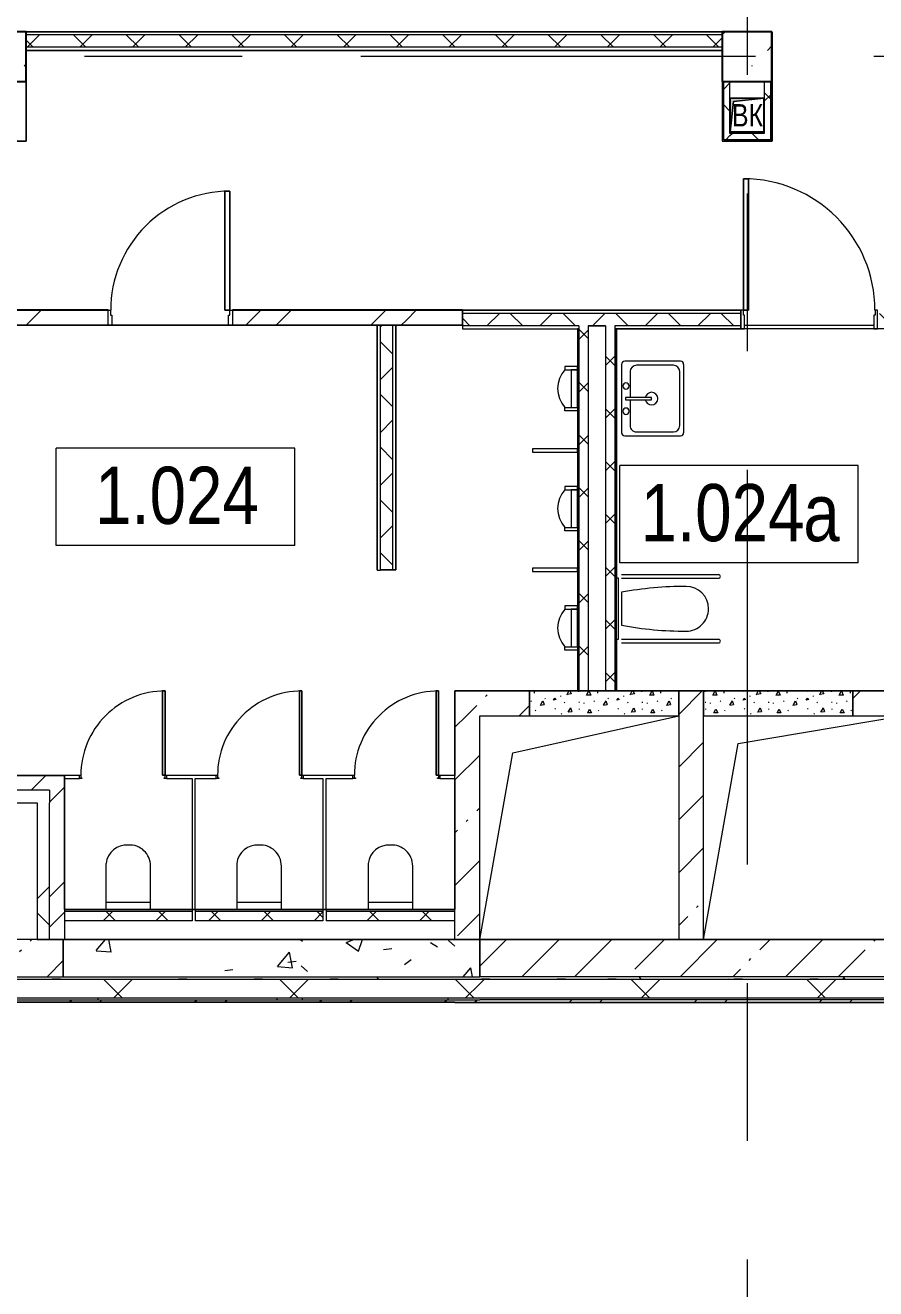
# Model space of a CAD drawing. Header units: millimetres. Extents: x 46431 to 216095, y -43515 to 31605.
# Drawn here: x 135726 to 142567, y -34191 to -24031 of the extents above; entities that cross this region are included whole.
import ezdxf

# ---------------------------------------------------------------- set-up
doc = ezdxf.new("R2010")
doc.units = ezdxf.units.MM
doc.linetypes.add('Осевые', pattern=[6350, 1270, -952.5, 3175, -952.5])
for name, color, linetype, lineweight in [('Двери', 7, 'Continuous', 9), ('Каркас_Импост', 7, 'Continuous', 9), ('Колонны', 7, 'Continuous', 9), ('Колонны-1', 7, 'Continuous', 25), ('Марки помещений', 7, 'Continuous', 9), ('Обобщенные модели', 7, 'Continuous', 9), ('Общие ребра', 7, 'Continuous', 9), ('Оси-2', 7, 'Осевые', 9), ('Панель', 7, 'Continuous', 9), ('Перекрытия', 7, 'Continuous', 9), ('Сантехнические приборы', 7, 'Continuous', 9), ('Стены', 7, 'Continuous', 9), ('Стены-1', 7, 'Continuous', 18), ('Типовые аннотации', 7, 'Continuous', 9), ('Черная _1 сплошная', 7, 'Continuous', 9), ('Штриховка разреза-3', 7, 'Continuous', 9), ('Элементы узлов', 7, 'Continuous', 9), ('Элементы узлов-1', 7, 'Continuous', 5)]:
    doc.layers.add(name, color=color, linetype=linetype, lineweight=lineweight)
doc.styles.add('Arial', font='Arial.ttf', dxfattribs={"width": 0.8, "height": 180})
doc.styles.add('Arial Narrow_1', font='Arial Narrow.ttf', dxfattribs={"height": 460})
pattern_1 = [(45, (0, 0), (-502.8943, 502.8943), []), (45, (0, 762), (-502.8943, 502.8943), [])]
pattern_2 = [(45, (0, 0), (-424.264, 424.264), [600, -100, 20, -100]), (45, (0, 424), (-424.264, 424.264), [])]
pattern_3 = [(0, (0, 0), (812.8, 203.2), [67.056, -542.544, 67.056, -542.544, -3251.2]), (0, (0, 0), (812.8, 203.2), [-1219.2, 67.056, -1152.144, 67.056, -542.544, -1422.4]), (0, (0, 0), (812.8, 203.2), [-3048, 67.056, -339.344, 67.056, -948.944]), (120, (304.8, 101.6), (-582.37636, 602.30545), [67.056, -542.544, 67.056, -542.544, -3251.2]), (120, (304.8, 101.6), (-582.37636, 602.30545), [-1219.2, 67.056, -1152.144, 67.056, -542.544, -1422.4]), (120, (304.8, 101.6), (-582.37636, 602.30545), [-3048, 67.056, -339.344, 67.056, -948.944]), (240, (406.4, 508), (-230.42364, -805.50545), [67.056, -542.544, 67.056, -542.544, -3251.2]), (240, (406.4, 508), (-230.42364, -805.50545), [-1219.2, 67.056, -1152.144, 67.056, -542.544, -1422.4]), (240, (406.4, 508), (-230.42364, -805.50545), [-3048, 67.056, -339.344, 67.056, -948.944])]
pattern_4 = [(45, (0, 0), (-707.107, 707.107), []), (135, (0, 0), (-707.107, -707.107), [])]
pattern_5 = [(45, (0, 0), (-212.13203, 212.13203), []), (135, (0, 0), (-212.13203, -212.13203), [])]
pattern_6 = [(315, (203.2, 20.32), (507.99965, 0), [7.184, -711.236]), (63.435, (279.4, 76.2), (-0.0009, 508.0002), [11.359, -1124.563]), (90, (121.9, 60.96), (-508, 508), [10.16, -497.84]), (315, (0, 127), (507.99965, 0), [7.184, -711.236]), (270, (330.2, 40.64), (508, -508), [6.706, -501.294]), (270, (213.36, 386.1), (508, -508), [6.706, -501.294]), (45, (284.48, 441.96), (0, 507.99965), [7.184, -711.236]), (90, (182.9, 182.9), (-508, 508), [6.706, -501.294]), (90, (121.9, 259.1), (-508, 508), [6.706, -501.294]), (270, (279.4, 238.76), (508, -508), [6.706, -501.294]), (45, (127, 426.72), (0, 507.99965), [7.184, -711.236]), (45, (20.32, 284.48), (0, 507.99965), [7.184, -711.236]), (270, (10.16, 492.76), (508, -508), [6.706, -501.294]), (315, (335.28, 406.4), (507.99965, 0), [7.184, -711.236]), (90, (477.5, 71.1), (-508, 508), [6.706, -501.294]), (315, (355.6, 137.16), (507.99965, 0), [7.184, -711.236]), (90, (477.5, 264.16), (-508, 508), [10.16, -497.84]), (90, (482.6, 436.9), (-508, 508), [6.706, -501.294]), (90, (375.9, 294.64), (-508, 508), [6.706, -501.294]), (315, (360.68, 497.84), (507.99965, 0), [7.184, -711.236]), (0, (477.5, 497.84), (508, 508), [6.706, -501.294]), (315, (91.44, 508), (507.99965, 0), [7.184, -711.236]), (270, (233.7, 132.1), (508, -508), [6.706, -501.294]), (0, (452.1, 172.7), (508, 508), [6.706, -501.294]), (56.31, (274.32, 5.08), (507.99879, 1016.00085), [18.316, -1813.304]), (315, (284.48, 20.32), (507.99965, 0), [14.368, -704.052]), (194.036, (294.64, 10.16), (-1524.00192, -507.99336), [20.945, -2073.593]), (60.255, (30.48, 45.72), (508.001493, 1015.99859), [40.956, -4054.671]), (293.199, (50.8, 81.28), (508.006508, -1015.996307), [38.688, -3830.124]), (180, (66.04, 45.7), (-508, -508), [35.56, -472.44]), (63.435, (20.32, 213.36), (-0.0009, 508.0002), [22.718, -1113.204]), (315, (30.48, 233.68), (507.99965, 0), [14.368, -704.052]), (206.565, (40.64, 223.52), (-508.00066, -508.0002), [22.718, -1113.204]), (66.801, (386.08, 50.8), (1016.01901, 2539.993042), [38.688, -3830.124]), (296.565, (401.32, 86.36), (508.0002, -508.00066), [34.078, -1101.845]), (189.462, (416.56, 55.88), (-2540.002556, -507.985985), [30.901, -3059.143]), (82.875, (203.2, 248.92), (-0.000517, 507.999884), [40.956, -4054.671]), (315, (208.28, 289.56), (507.99965, 0), [35.921, -682.5]), (206.565, (233.68, 264.16), (-508.00066, -508.0002), [34.078, -1101.845]), (71.565, (375.92, 223.52), (0.00014, 507.99998), [16.064, -1590.373]), (326.31, (381, 238.76), (1016.00085, -507.99879), [18.316, -1813.304]), (194.036, (396.24, 228.6), (-1524.00192, -507.99336), [20.945, -2073.593]), (60.255, (167.64, 472.44), (508.001493, 1015.99859), [40.956, -4054.671]), (288.435, (187.96, 508), (508.0012, -1015.99951), [32.129, -1574.308]), (189.462, (198.12, 477.52), (-2540.002556, -507.985985), [30.901, -3059.143]), (63.435, (40.64, 411.48), (-0.0009, 508.0002), [34.078, -1101.845]), (296.565, (55.88, 441.96), (508.0002, -508.00066), [34.078, -1101.845]), (180, (71.1, 411.5), (-508, -508), [30.48, -477.52]), (56.31, (106.68, 320.04), (507.99879, 1016.00085), [18.316, -1813.304]), (326.31, (116.84, 335.28), (1016.00085, -507.99879), [18.316, -1813.304]), (191.31, (132.08, 325.12), (-2031.99947, -508.00241), [25.903, -2564.399]), (63.435, (279.4, 365.76), (-0.0009, 508.0002), [22.718, -1113.204]), (326.31, (289.56, 386.08), (1016.00085, -507.99879), [18.316, -1813.304]), (201.801, (304.8, 375.92), (-1016.00392, -507.992605), [27.357, -2708.307]), (60.255, (391.16, 416.56), (508.001493, 1015.99859), [40.956, -4054.671]), (288.435, (411.48, 452.12), (508.0012, -1015.99951), [32.129, -1574.308]), (189.462, (421.64, 421.64), (-2540.002556, -507.985985), [30.901, -3059.143]), (56.31, (462.28, 330.2), (507.99879, 1016.00085), [18.316, -1813.304]), (315, (472.44, 345.44), (507.99965, 0), [14.368, -704.052]), (194.036, (482.6, 335.28), (-1524.00192, -507.99336), [20.945, -2073.593])]

# ---------------------------------------------------------------- blocks, each defined once
blk = doc.blocks.new('Колонна 35 - Колонна 40-55-738396-План 1-го этажа на отм_ -6_000')
at = {"layer": 'Колонны'}
h = blk.add_hatch(dxfattribs=at)
h.set_pattern_fill('FP_36', color=256, style=0, pattern_type=2)
h.set_pattern_definition([(45, (-43400, 48000), (-493.914, 493.914), []), (45, (-42906.1, 48000), (-493.914, 493.914), [873.125, -174.625, 6.706, -167.919])])
h.paths.add_polyline_path([(97932, 23517), (98332, 23517), (98332, 23917), (97932, 23917), (97932, 23678)], flags=0)
at = {"layer": 'Колонны-1'}
for p, q in [((98332, 23917), (97932, 23917)), ((97932, 23917), (97932, 23517)), ((98332, 23517), (98332, 23917)), ((97932, 23517), (98332, 23517))]:
    blk.add_line(p, q, dxfattribs=at)
blk = doc.blocks.new('Колонна 36 - Колонна 40-55-738414-План 1-го этажа на отм_ -6_000')
at = {"layer": 'Колонны'}
h = blk.add_hatch(dxfattribs=at)
h.set_pattern_fill('FP_37', color=256, style=0, pattern_type=2)
h.set_pattern_definition([(45, (-37400, 48000), (-493.914, 493.914), []), (45, (-36906.1, 48000), (-493.914, 493.914), [873.125, -174.625, 6.706, -167.919])])
h.paths.add_polyline_path([(97932, 23517), (98332, 23517), (98332, 23917), (97932, 23917), (97932, 23678)], flags=0)
at = {"layer": 'Колонны-1'}
for p, q in [((98332, 23917), (97932, 23917)), ((97932, 23917), (97932, 23517)), ((98332, 23517), (98332, 23917)), ((97932, 23517), (98332, 23517))]:
    blk.add_line(p, q, dxfattribs=at)
blk = doc.blocks.new('Дверь - Однопольная - ДВ11__21х10-6240641-План 1-го этажа на отм_ -6_000')
at = {"layer": 'Двери'}
for p, q in [((-479, -60), (-439, -60)), ((-479, -1018), (-479, -60)), ((-439, -60), (-439, -1018)), ((-439, -1018), (-479, -1018))]:
    blk.add_line(p, q, dxfattribs=at)
blk.add_arc((-479, -60), 958, 270, 0, dxfattribs=at)
at = {"layer": 'Каркас_Импост'}
for p, q in [((-500, 60), (-470, 60)), ((-500, -60), (-500, 60)), ((-470, 60), (-470, -20)), ((470, 60), (500, 60)), ((470, -20), (470, 60)), ((500, 60), (500, -60)), ((-480, -60), (-500, -60)), ((-480, -20), (-480, -60)), ((-470, -20), (-480, -20)), ((480, -20), (470, -20)), ((480, -60), (480, -20)), ((500, -60), (480, -60))]:
    blk.add_line(p, q, dxfattribs=at)
at = {"layer": 'Панель'}
for p, q in [((-439, -60), (-479, -60)), ((-479, -60), (-479, -1018)), ((-439, -1018), (-439, -60)), ((-479, -1018), (-439, -1018))]:
    blk.add_line(p, q, dxfattribs=at)
blk = doc.blocks.new('Унитаз_встраиваемый - Обычный _ Vitra 748-4800 _каркасные_-V24-План 1-го этажа на отм_ -6_000')
at = {"layer": 'Сантехнические приборы'}
for p, q in [((-180, 371), (-180, 0)), ((179, 0), (179, 351)), ((-180, 60), (179, 60)), ((-180, 0), (179, 0))]:
    blk.add_line(p, q, dxfattribs=at)
for centre, start, end in [((-12, 351), 86.3345, 173.0597), ((10, 351), 360, 93.6655)]:
    blk.add_arc(centre, 169, start, end, dxfattribs=at)
blk = doc.blocks.new('Дверь - Однопольная_HPL - ДВ12__21х7-5560888-План 1-го этажа на отм_ -6_000')
at = {"layer": 'Двери'}
for p, q in [((-339, -13), (-319, -13)), ((-339, -691), (-339, -13)), ((-319, -13), (-319, -691)), ((-319, -691), (-339, -691))]:
    blk.add_line(p, q, dxfattribs=at)
blk.add_arc((-339, -13), 678, 270, 0, dxfattribs=at)
at = {"layer": 'Каркас_Импост'}
for p, q in [((-350, 12), (-330, 12)), ((-350, -13), (-350, 12)), ((-340, 7), (-340, -13)), ((-330, 7), (-340, 7)), ((-330, 12), (-330, 7)), ((330, 12), (350, 12)), ((330, 7), (330, 12)), ((340, 7), (330, 7)), ((340, -13), (340, 7)), ((350, 12), (350, -13)), ((-340, -13), (-350, -13)), ((350, -13), (340, -13))]:
    blk.add_line(p, q, dxfattribs=at)
at = {"layer": 'Панель'}
for p, q in [((-319, -13), (-339, -13)), ((-339, -13), (-339, -691)), ((-319, -691), (-319, -13)), ((-339, -691), (-319, -691))]:
    blk.add_line(p, q, dxfattribs=at)
blk = doc.blocks.new('Дверь - Однопольная - ДВ11_21х11-6240608-План 1-го этажа на отм_ -6_000')
at = {"layer": 'Двери'}
for p, q in [((-489, 1133), (-529, 1133)), ((-529, 1133), (-529, 75)), ((-489, 75), (-489, 1133)), ((-529, 75), (-489, 75))]:
    blk.add_line(p, q, dxfattribs=at)
blk.add_arc((-529, 75), 1058, 360, 90, dxfattribs=at)
at = {"layer": 'Каркас_Импост'}
for p, q in [((-530, 75), (-550, 75)), ((-550, 75), (-550, -75)), ((-530, 35), (-530, 75)), ((-520, 35), (-530, 35)), ((-520, -75), (-520, 35)), ((530, 35), (520, 35)), ((520, 35), (520, -75)), ((550, 75), (530, 75)), ((530, 75), (530, 35)), ((550, -75), (550, 75)), ((-550, -75), (-520, -75)), ((520, -75), (550, -75))]:
    blk.add_line(p, q, dxfattribs=at)
at = {"layer": 'Панель'}
for p, q in [((-529, 1133), (-489, 1133)), ((-529, 75), (-529, 1133)), ((-489, 1133), (-489, 75)), ((-489, 75), (-529, 75))]:
    blk.add_line(p, q, dxfattribs=at)
blk = doc.blocks.new('170_ОтверстиеПрямоугольноеВертикальное - 170_ОтверстиеПрямоугольноеВертикальное-5689480-План 1-го этажа на отм_ -6_000')
at = {"layer": 'Обобщенные модели'}
for p, q in [((-135, -135), (-135, 135)), ((-135, 135), (135, 135)), ((135, 135), (135, -135)), ((135, -135), (-135, -135))]:
    blk.add_line(p, q, dxfattribs=at)
blk = doc.blocks.new('Унитаз_встраиваемый - МГН _ Vitra 742-5800-4815709-План 1-го этажа на отм_ -6_000')
at = {"layer": 'Сантехнические приборы'}
for p, q in [((-275, 0), (-275, 780)), ((-245, 0), (-245, 780)), ((245, 0), (245, 780)), ((275, 0), (275, 780)), ((-132, 0), (132, 0)), ((245, -25), (-245, -25)), ((-245, -25), (-245, -40)), ((245, -40), (245, -25))]:
    blk.add_line(p, q, dxfattribs=at)
for centre, radius, start, end in [((-260, 780), 15, 0, 180), ((260, 780), 15, 0, 180), ((0, 520), 180, 90, 180), ((0, 520), 180, 360, 90), ((2687, 520), 2867, 180, 190.4498), ((-2687, 520), 2867, 349.5502, 360)]:
    blk.add_arc(centre, radius, start, end, dxfattribs=at)
blk = doc.blocks.new('Раковина-Одиночная-2D - 600 x 500 мм-4872101-План 1-го этажа на отм_ -6_000')
at = {"layer": 'Сантехнические приборы'}
for p, q in [((32, 672), (32, 223)), ((32, 672), (32, 223)), ((606, 698), (57, 698)), ((606, 698), (57, 698)), ((63, 615), (63, 318)), ((549, 666), (114, 666)), ((600, 318), (600, 615)), ((632, 223), (632, 672)), ((632, 223), (632, 672)), ((341, 439), (322, 439)), ((322, 439), (322, 229)), ((341, 229), (341, 439)), ((114, 267), (322, 267)), ((322, 229), (341, 229)), ((341, 267), (549, 267)), ((57, 198), (606, 198)), ((57, 198), (606, 198)), ((132, 158), (692, 158))]:
    blk.add_line(p, q, dxfattribs=at)
for centre, radius, start, end in [((57, 672), 25.4, 90, 180), ((57, 672), 25.4, 90, 180), ((114, 615), 50.8, 90, 180), ((549, 615), 50.8, 360, 90), ((606, 672), 25.4, 0, 90), ((606, 672), 25.4, 0, 90), ((332, 439), 50.8, 360, 180), ((332, 439), 50.8, 180, 259.1931), ((332, 439), 50.8, 280.8069, 0), ((114, 318), 50.8, 180, 270), ((549, 318), 50.8, 270, 0), ((57, 223), 25.4, 180, 270), ((57, 223), 25.4, 180, 270), ((230, 233), 25.4, 360, 180), ((230, 233), 25.4, 180, 360), ((433, 233), 25.4, 360, 180), ((433, 233), 25.4, 180, 0), ((606, 223), 25.4, 270, 360), ((606, 223), 25.4, 270, 0)]:
    blk.add_arc(centre, radius, start, end, dxfattribs=at)
blk = doc.blocks.new('Писсуар-2D - Писсуар-2D-4910139-План 1-го этажа на отм_ -6_000')
at = {"layer": 'Сантехнические приборы'}
for p, q in [((-287, 157), (-287, 259)), ((-287, 259), (-261, 259)), ((-261, 259), (-261, 157)), ((43, 208), (-261, 208)), ((-261, 208), (-261, 157)), ((69, 259), (43, 259)), ((43, 259), (43, 157)), ((43, 157), (43, 208)), ((69, 157), (69, 259)), ((-261, 157), (-287, 157)), ((-261, 157), (43, 157)), ((43, 157), (69, 157))]:
    blk.add_line(p, q, dxfattribs=at)
blk.add_arc((-109, 86), 230, 48.6028, 131.3972, dxfattribs=at)
blk = doc.blocks.new('Писсуар-2D - Писсуар-2D-V25-План 1-го этажа на отм_ -6_000')
at = {"layer": 'Сантехнические приборы'}
for p, q in [((-287, 157), (-287, 259)), ((-287, 259), (-261, 259)), ((-261, 259), (-261, 157)), ((43, 208), (-261, 208)), ((-261, 208), (-261, 157)), ((69, 259), (43, 259)), ((43, 259), (43, 157)), ((43, 157), (43, 208)), ((69, 157), (69, 259)), ((-261, 157), (-287, 157)), ((-261, 157), (43, 157)), ((43, 157), (69, 157))]:
    blk.add_line(p, q, dxfattribs=at)
blk.add_arc((-109, 86), 230, 48.6028, 131.3972, dxfattribs=at)
blk = doc.blocks.new('Марка помещения_Р - Марка помещения-4575829-План 1-го этажа на отм_ -6_000')
at = {"layer": 'Марки помещений'}
for p, q in [((-4.79375, -1.95625), (-4.79375, 1.95625)), ((4.79375, 1.95625), (-4.79375, 1.95625)), ((4.79375, -1.95625), (4.79375, 1.95625)), ((4.79375, -1.95625), (-4.79375, -1.95625))]:
    blk.add_line(p, q, dxfattribs=at)

msp = doc.modelspace()

# ---------------------------------------------------------------- hatches: boundary and pattern name
at = {"layer": 'Штриховка разреза-3'}
h = msp.add_hatch(dxfattribs=at)
h.set_pattern_fill('FP_1', color=256, style=0, pattern_type=2)
h.set_pattern_definition(pattern_5)
h.paths.add_polyline_path([(141202.7, -24207.9), (141331.6, -24207.9), (141331.6, -24107.9), (135731.6, -24107.9), (135731.6, -24207.9), (137812.3, -24207.9)], flags=0)
h = msp.add_hatch(dxfattribs=at)
h.set_pattern_fill('FP_1', color=256, style=0, pattern_type=2)
h.set_pattern_definition(pattern_5)
h.paths.add_polyline_path([(141393.6, -24950.9), (141393.6, -24482.9), (141343.6, -24482.9), (141343.6, -24950.9)], flags=0)
h = msp.add_hatch(dxfattribs=at)
h.set_pattern_fill('FP_1', color=256, style=0, pattern_type=2)
h.set_pattern_definition(pattern_5)
h.paths.add_polyline_path([(141669.6, -24900.9), (141719.6, -24900.9), (141719.6, -24482.9), (141669.6, -24482.9)], flags=0)
h = msp.add_hatch(dxfattribs=at)
h.set_pattern_fill('FP_1', color=256, style=0, pattern_type=2)
h.set_pattern_definition(pattern_5)
h.paths.add_polyline_path([(141393.6, -24950.9), (141719.6, -24950.9), (141719.6, -24900.9), (141393.6, -24900.9)], flags=0)
h = msp.add_hatch(dxfattribs=at)
h.set_pattern_fill('FP_3', color=256, style=0, pattern_type=2)
h.set_pattern_definition(pattern_1)
h.paths.add_polyline_path([(129186.6, -26442.9), (131716.6, -26442.9), (131716.6, -26322.9), (129086.6, -26322.9), (129086.6, -26442.9), (129111.6, -26442.9)], flags=0)
h.paths.add_polyline_path([(138791.6, -26442.9), (139241.6, -26442.9), (139241.6, -26322.9), (138791.6, -26322.9)], flags=0)
h.paths.add_polyline_path([(137391.6, -26442.9), (137591.6, -26442.9), (137591.6, -26322.9), (137391.6, -26322.9)], flags=0)
h.paths.add_polyline_path([(136391.6, -26442.9), (136391.6, -26322.9), (135051.6, -26322.9), (135051.6, -26442.9), (136117.1, -26442.9)], flags=0)
h.paths.add_polyline_path([(132716.6, -26442.9), (132871.6, -26442.9), (132871.6, -26322.9), (132716.6, -26322.9)], flags=0)
h.paths.add_polyline_path([(134151.6, -26442.9), (134151.6, -26322.9), (133771.6, -26322.9), (133771.6, -26442.9)], flags=0)
h = msp.add_hatch(dxfattribs=at)
h.set_pattern_fill('FP_3', color=256, style=0, pattern_type=2)
h.set_pattern_definition(pattern_1)
h.paths.add_polyline_path([(138791.6, -26442.9), (138791.6, -26322.9), (137591.6, -26322.9), (137591.6, -26442.9), (138557.4, -26442.9)], flags=0)
h = msp.add_hatch(dxfattribs=at)
h.set_pattern_fill('FP_1', color=256, style=0, pattern_type=2)
h.set_pattern_definition(pattern_5)
h.paths.add_polyline_path([(144593.1, -26447.9), (146068.2, -26447.9), (146050.6, -26347.9), (142581.6, -26347.9), (142581.6, -26447.9), (142906.6, -26447.9)], flags=0)
h.paths.add_polyline_path([(139241.6, -26447.9), (141481.6, -26447.9), (141481.6, -26347.9), (139241.6, -26347.9), (139241.6, -26442.9)], flags=0)
h = msp.add_hatch(dxfattribs=at)
h.set_pattern_fill('FP_1', color=256, style=0, pattern_type=2)
h.set_pattern_definition(pattern_5)
h.paths.add_polyline_path([(138582.4, -28410.4), (138682.4, -28410.4), (138682.4, -26442.9), (138582.4, -26442.9), (138582.4, -26775.2)], flags=0)
h = msp.add_hatch(dxfattribs=at)
h.set_pattern_fill('FP_1', color=256, style=0, pattern_type=2)
h.set_pattern_definition(pattern_5)
h.paths.add_polyline_path([(140179.1, -29382.9), (140254.1, -29382.9), (140254.1, -26447.9), (140179.1, -26447.9), (140179.1, -29228.7)], flags=0)
h = msp.add_hatch(dxfattribs=at)
h.set_pattern_fill('FP_1', color=256, style=0, pattern_type=2)
h.set_pattern_definition(pattern_5)
h.paths.add_polyline_path([(140394.1, -29382.9), (140469.1, -29382.9), (140469.1, -26447.9), (140394.1, -26447.9), (140394.1, -29228.7)], flags=0)
h = msp.add_hatch(dxfattribs=at)
h.set_pattern_fill('FP_4', color=256, style=0, pattern_type=2)
h.set_pattern_definition(pattern_2)
h.paths.add_polyline_path([(139181.6, -29582.9), (139781.6, -29582.9), (139781.6, -29382.9), (139181.6, -29382.9)], flags=0)
h.paths.add_polyline_path([(142781.6, -29582.9), (142781.6, -29382.9), (142381.6, -29382.9), (142381.6, -29582.9)], flags=0)
h.paths.add_polyline_path([(140981.6, -29582.9), (141181.6, -29582.9), (141181.6, -29382.9), (140981.6, -29382.9)], flags=0)
h = msp.add_hatch(dxfattribs=at)
h.set_pattern_fill('FP_2', color=256, style=0, pattern_type=2)
h.set_pattern_definition(pattern_6)
h.paths.add_polyline_path([(140981.6, -29582.9), (140981.6, -29382.9), (139781.6, -29382.9), (139781.6, -29582.9)], flags=0)
h = msp.add_hatch(dxfattribs=at)
h.set_pattern_fill('FP_2', color=256, style=0, pattern_type=2)
h.set_pattern_definition(pattern_6)
h.paths.add_polyline_path([(141202.7, -29582.9), (142381.6, -29582.9), (142381.6, -29382.9), (141181.6, -29382.9), (141181.6, -29582.9)], flags=0)
h = msp.add_hatch(dxfattribs=at)
h.set_pattern_fill('FP_4', color=256, style=0, pattern_type=2)
h.set_pattern_definition(pattern_2)
h.paths.add_polyline_path([(139181.6, -31382.9), (139381.6, -31382.9), (139381.6, -29582.9), (139181.6, -29582.9), (139181.6, -31232.8)], flags=0)
h = msp.add_hatch(dxfattribs=at)
h.set_pattern_fill('FP_4', color=256, style=0, pattern_type=2)
h.set_pattern_definition(pattern_2)
h.paths.add_polyline_path([(140981.6, -31383.4), (141181.6, -31383.4), (141181.6, -29582.9), (140981.6, -29582.9), (140981.6, -30455.5)], flags=0)
h = msp.add_hatch(dxfattribs=at)
h.set_pattern_fill('FP_3', color=256, style=0, pattern_type=2)
h.set_pattern_definition(pattern_1)
h.paths.add_polyline_path([(136041.6, -30182.9), (136041.6, -30062.9), (131551.6, -30062.9), (131551.6, -30182.9), (135921.6, -30182.9)], flags=0)
h = msp.add_hatch(dxfattribs=at)
h.set_pattern_fill('FP_6', color=256, style=0, pattern_type=2)
h.set_pattern_definition(pattern_4)
h.paths.add_polyline_path([(134422, -30282.9), (135921.6, -30282.9), (135921.6, -30182.9), (131651.6, -30182.9), (131651.6, -30282.9), (132726.8, -30282.9)], flags=0)
h = msp.add_hatch(dxfattribs=at)
h.set_pattern_fill('FP_3', color=256, style=0, pattern_type=2)
h.set_pattern_definition(pattern_1)
h.paths.add_polyline_path([(136041.6, -31382.9), (136041.6, -30182.9), (135921.6, -30182.9), (135921.6, -31382.9)], flags=0)
h = msp.add_hatch(dxfattribs=at)
h.set_pattern_fill('FP_6', color=256, style=0, pattern_type=2)
h.set_pattern_definition(pattern_4)
h.paths.add_polyline_path([(135821.6, -31382.9), (135921.6, -31382.9), (135921.6, -30282.9), (135821.6, -30282.9), (135821.6, -30455.5)], flags=0)
h = msp.add_hatch(dxfattribs=at)
h.set_pattern_fill('FP_1', color=256, style=0, pattern_type=2)
h.set_pattern_definition(pattern_5)
h.paths.add_polyline_path([(139181.6, -31232.8), (139181.6, -31157.8), (138145, -31157.8), (138145, -31232.8), (138659.9, -31232.8)], flags=0)
h.paths.add_polyline_path([(136117.1, -31232.8), (137068.3, -31232.8), (137068.3, -31157.8), (136041.6, -31157.8), (136041.6, -31232.8)], flags=0)
h.paths.add_polyline_path([(138120, -31232.8), (138120, -31157.8), (137093.3, -31157.8), (137093.3, -31232.8), (137812.3, -31232.8)], flags=0)
h = msp.add_hatch(dxfattribs=at)
h.set_pattern_fill('FP_4', color=256, style=0, pattern_type=2)
h.set_pattern_definition(pattern_2)
h.paths.add_polyline_path([(136031.6, -31682.8), (136031.6, -31382.8), (135031.6, -31382.8), (135031.6, -31682.8)], flags=0)
h = msp.add_hatch(dxfattribs=at)
h.set_pattern_fill('FP_7', color=256, style=0, pattern_type=2)
h.set_pattern_definition([(50, (0, 0), (1457.472, -127.512), [152.4, -1676.4]), (355, (0, 0), (-281.942, 1528.454), [121.92, -1341.12]), (100.451, (121.5, -10.6), (1175.541, 1400.933), [129.52, -1424.721]), (46.184, (0, 406.4), (2168.632, -336.342), [228.6, -2514.6]), (96.636, (180.7, 378.4), (1899.22, 1979.42), [194.28, -2137.08]), (351.184, (0, 406.4), (1899.24, 1979.402), [182.88, -2011.68]), (21, (203.2, 304.8), (1212.915, -818.121), [152.4, -1676.4]), (326, (203.2, 304.8), (494.417, 1473.504), [121.92, -1341.12]), (71.451, (304.3, 236.6), (1707.337, 655.37), [129.52, -1424.721]), (37.5, (0, 0), (24.7094, 676.4402), [67.056, -1257.808, 67.056, -1294.384, -1346.2]), (37.5, (0, 0), (24.7094, 676.4402), [-2686.304, 67.056, -1279.144]), (7.5, (0, 0), (534.5577, 801.4443), [67.056, -709.168, 67.056, -1227.328, -513.08]), (7.5, (0, 0), (534.5577, 801.4443), [-2070.608, 67.056, -446.024]), (327.5, (-453.14, 0), (1084.7275, -45.8312), [67.056, -440.944, 67.056, -1517.904, -2103.12]), (327.5, (-453.14, 0), (1084.7275, -45.8312), [-2092.96, 67.056, -2036.064]), (317.5, (-656.3, 0), (1185.0347, 203.4135), [67.056, -593.344, 67.056, -985.52, -1493.52]), (317.5, (-656.3, 0), (1185.0347, 203.4135), [-1712.976, 67.056, -1426.464])])
h.paths.add_polyline_path([(139381.6, -31682.8), (139381.6, -31382.8), (136031.6, -31382.8), (136031.6, -31682.8), (137812.3, -31682.8)], flags=0)
h = msp.add_hatch(dxfattribs=at)
h.set_pattern_fill('FP_4', color=256, style=0, pattern_type=2)
h.set_pattern_definition(pattern_2)
h.paths.add_polyline_path([(144593.1, -31683.4), (150982.9, -31682.2), (150874.2, -31383.4), (144131.6, -31383.4), (144131.6, -31683.4)], flags=0)
h.paths.add_polyline_path([(143131.6, -31683.4), (143131.6, -31383.4), (139381.6, -31383.4), (139381.6, -31683.4), (141202.7, -31683.4)], flags=0)
h = msp.add_hatch(dxfattribs=at)
h.set_pattern_fill('FP_5', color=256, style=0, pattern_type=2)
h.set_pattern_definition(pattern_3)
h.paths.add_polyline_path([(135031.6, -31702.8), (136031.6, -31702.8), (136031.6, -31682.8), (135031.6, -31682.8)], flags=0)
h = msp.add_hatch(dxfattribs=at)
h.set_pattern_fill('FP_5', color=256, style=0, pattern_type=2)
h.set_pattern_definition(pattern_3)
h.paths.add_polyline_path([(139381.6, -31702.8), (139381.6, -31682.8), (136031.6, -31682.8), (136031.6, -31702.8), (137812.3, -31702.8)], flags=0)
h = msp.add_hatch(dxfattribs=at)
h.set_pattern_fill('FP_5', color=256, style=0, pattern_type=2)
h.set_pattern_definition(pattern_3)
h.paths.add_polyline_path([(149678.6, -31703.4), (151006.6, -31703.4), (150999.3, -31683.4), (144131.6, -31683.4), (144131.6, -31703.4), (147983.4, -31703.4)], flags=0)
h.paths.add_polyline_path([(143131.6, -31703.4), (143131.6, -31683.4), (139381.6, -31683.4), (139381.6, -31703.4), (141202.7, -31703.4)], flags=0)
h = msp.add_hatch(dxfattribs=at)
h.set_pattern_fill('FP_6', color=256, style=0, pattern_type=2)
h.set_pattern_definition(pattern_4)
h.paths.add_polyline_path([(135031.6, -31852.8), (136031.6, -31852.8), (136031.6, -31702.8), (135031.6, -31702.8)], flags=0)
h = msp.add_hatch(dxfattribs=at)
h.set_pattern_fill('FP_6', color=256, style=0, pattern_type=2)
h.set_pattern_definition(pattern_4)
h.paths.add_polyline_path([(139381.6, -31852.8), (139381.6, -31702.8), (136031.6, -31702.8), (136031.6, -31852.8), (137812.3, -31852.8)], flags=0)
h = msp.add_hatch(dxfattribs=at)
h.set_pattern_fill('FP_6', color=256, style=0, pattern_type=2)
h.set_pattern_definition(pattern_4)
h.paths.add_polyline_path([(144131.6, -31853.4), (151082.5, -31853.4), (151027.9, -31703.4), (144131.6, -31703.4)], flags=0)
h.paths.add_polyline_path([(143131.6, -31853.4), (143131.6, -31703.4), (139381.6, -31703.4), (139381.6, -31853.4), (141202.7, -31853.4)], flags=0)
h = msp.add_hatch(dxfattribs=at)
h.set_pattern_fill('FP_5', color=256, style=0, pattern_type=2)
h.set_pattern_definition(pattern_3)
h.paths.add_polyline_path([(135031.6, -31867.8), (136031.6, -31867.8), (136031.6, -31852.8), (135031.6, -31852.8)], flags=0)
h = msp.add_hatch(dxfattribs=at)
h.set_pattern_fill('FP_3', color=256, style=0, pattern_type=2)
h.set_pattern_definition(pattern_1)
h.paths.add_polyline_path([(136031.6, -31887.8), (136031.6, -31867.8), (135031.6, -31867.8), (135031.6, -31887.8)], flags=0)
h = msp.add_hatch(dxfattribs=at)
h.set_pattern_fill('FP_5', color=256, style=0, pattern_type=2)
h.set_pattern_definition(pattern_3)
h.paths.add_polyline_path([(139381.6, -31867.8), (139381.6, -31852.8), (136031.6, -31852.8), (136031.6, -31867.8), (137812.3, -31867.8)], flags=0)
h = msp.add_hatch(dxfattribs=at)
h.set_pattern_fill('FP_3', color=256, style=0, pattern_type=2)
h.set_pattern_definition(pattern_1)
h.paths.add_polyline_path([(139381.6, -31887.8), (139381.6, -31867.8), (136031.6, -31867.8), (136031.6, -31887.8), (139181.6, -31887.8)], flags=0)
h = msp.add_hatch(dxfattribs=at)
h.set_pattern_fill('FP_5', color=256, style=0, pattern_type=2)
h.set_pattern_definition(pattern_3)
h.paths.add_polyline_path([(149678.6, -31868.4), (151088, -31868.4), (151082.5, -31853.4), (144131.6, -31853.4), (144131.6, -31868.4), (147983.4, -31868.4)], flags=0)
h.paths.add_polyline_path([(143131.6, -31868.4), (143131.6, -31853.4), (139381.6, -31853.4), (139381.6, -31868.4), (141202.7, -31868.4)], flags=0)
h = msp.add_hatch(dxfattribs=at)
h.set_pattern_fill('FP_3', color=256, style=0, pattern_type=2)
h.set_pattern_definition(pattern_1)
h.paths.add_polyline_path([(149678.6, -31888.4), (151095.2, -31888.4), (151088, -31868.4), (144131.6, -31868.4), (144131.6, -31888.4), (147983.4, -31888.4)], flags=0)
h.paths.add_polyline_path([(143131.6, -31888.4), (143131.6, -31868.4), (139381.6, -31868.4), (139381.6, -31888.4), (141202.7, -31888.4)], flags=0)
at = {"layer": 'Элементы узлов-1'}
msp.add_hatch(color=256, dxfattribs=at).paths.add_polyline_path([(141396.6, -24887.9), (141423.6, -24644.9), (141666.6, -24617.9), (141396.6, -24617.9)], flags=0)

# ---------------------------------------------------------------- linework, layer by layer
at = {"layer": 'Общие ребра'}
for p, q in [((141331.6, -24107.9), (135731.6, -24107.9)), ((141331.6, -24207.9), (135731.6, -24207.9)), ((141343.6, -24950.9), (141343.6, -24482.9)), ((141719.6, -24482.9), (141719.6, -24900.9)), ((141393.6, -24950.9), (141343.6, -24950.9)), ((141719.6, -24950.9), (141393.6, -24950.9)), ((141719.6, -24900.9), (141719.6, -24950.9)), ((136391.6, -26322.9), (135051.6, -26322.9)), ((135051.6, -26322.9), (136391.6, -26322.9)), ((137591.6, -26322.9), (137391.6, -26322.9)), ((137391.6, -26322.9), (137591.6, -26322.9)), ((138791.6, -26322.9), (137591.6, -26322.9)), ((139241.6, -26322.9), (138791.6, -26322.9)), ((138791.6, -26322.9), (139241.6, -26322.9)), ((141481.6, -26322.9), (139241.6, -26322.9)), ((139241.6, -26322.9), (139241.6, -26347.9)), ((139241.6, -26347.9), (139241.6, -26322.9)), ((141481.6, -26347.9), (139241.6, -26347.9)), ((139241.6, -26347.9), (139241.6, -26442.9)), ((139241.6, -26442.9), (139241.6, -26347.9)), ((135131.6, -26442.9), (136391.6, -26442.9)), ((137391.6, -26442.9), (137591.6, -26442.9)), ((137591.6, -26442.9), (138557.4, -26442.9)), ((138557.4, -26447.9), (138557.4, -28410.4)), ((138582.4, -28410.4), (138582.4, -26442.9)), ((138682.4, -28410.4), (138682.4, -26442.9)), ((138707.4, -28410.4), (138707.4, -26447.9)), ((139241.6, -26442.9), (139241.6, -26447.9)), ((140179.1, -26447.9), (139241.6, -26447.9)), ((140179.1, -26472.9), (140166.6, -26472.9)), ((140179.1, -26447.9), (140179.1, -26472.9)), ((140179.1, -26472.9), (140179.1, -29382.9)), ((140394.1, -26447.9), (140254.1, -26447.9)), ((140254.1, -26447.9), (140394.1, -26447.9)), ((140254.1, -26447.9), (140254.1, -26472.9)), ((140254.1, -26472.9), (140254.1, -29382.9)), ((140394.1, -26447.9), (140394.1, -26472.9)), ((140394.1, -26472.9), (140394.1, -29382.9)), ((141481.6, -26447.9), (140469.1, -26447.9)), ((140469.1, -26447.9), (140469.1, -26472.9)), ((140481.6, -26472.9), (140469.1, -26472.9)), ((140469.1, -26472.9), (140469.1, -29382.9)), ((140481.6, -26472.9), (141481.6, -26472.9)), ((138557.4, -28410.4), (138555.4, -28410.4)), ((138582.4, -28412.4), (138582.4, -28410.4)), ((138582.4, -28410.4), (138682.4, -28410.4)), ((138682.4, -28410.4), (138707.4, -28410.4)), ((139781.6, -29582.9), (139781.6, -29382.9)), ((139781.6, -29382.9), (139781.6, -29582.9)), ((140981.6, -29382.9), (140981.6, -29582.9)), ((140981.6, -29582.9), (140981.6, -29382.9)), ((141181.6, -29582.9), (141181.6, -29382.9)), ((141181.6, -29382.9), (141181.6, -29582.9)), ((142381.6, -29382.9), (142381.6, -29582.9)), ((142381.6, -29582.9), (142381.6, -29382.9)), ((136041.6, -30087.9), (136041.6, -30062.9)), ((136041.6, -30062.9), (136041.6, -30087.9)), ((139181.6, -30087.9), (139181.6, -30062.9)), ((135921.6, -30182.9), (131651.6, -30182.9)), ((135921.6, -30182.9), (135921.6, -30282.9)), ((135921.6, -31382.9), (135921.6, -30282.9)), ((136041.6, -31142.8), (136041.6, -31157.8)), ((137068.3, -31157.8), (136041.6, -31157.8)), ((136041.6, -31157.8), (136041.6, -31232.8)), ((137068.3, -31142.8), (137068.3, -31157.8)), ((137068.3, -31157.8), (137068.3, -31232.8)), ((137093.3, -31142.8), (137093.3, -31157.8)), ((137093.3, -31157.8), (137093.3, -31232.8)), ((138120, -31157.8), (137093.3, -31157.8)), ((138120, -31142.8), (138120, -31157.8)), ((138120, -31157.8), (138120, -31232.8)), ((138145, -31142.8), (138145, -31157.8)), ((138145, -31157.8), (138145, -31232.8)), ((139181.6, -31157.8), (138145, -31157.8)), ((139181.6, -31157.8), (139181.6, -31142.8)), ((139181.6, -31232.8), (139181.6, -31157.8)), ((137068.3, -31232.8), (136041.6, -31232.8)), ((136041.6, -31232.8), (136041.6, -31382.8)), ((138120, -31232.8), (137093.3, -31232.8)), ((139181.6, -31232.8), (138145, -31232.8)), ((139181.6, -31382.8), (139181.6, -31232.8)), ((136031.6, -31682.8), (136031.6, -31382.8)), ((136031.6, -31382.8), (136031.6, -31682.8)), ((139381.6, -31383.4), (139381.6, -31682.8)), ((139381.6, -31682.8), (139381.6, -31383.4)), ((135031.6, -31682.8), (136031.6, -31682.8)), ((136031.6, -31682.8), (139381.6, -31682.8)), ((139381.6, -31682.8), (139381.6, -31683.4)), ((139381.6, -31683.4), (139381.6, -31682.8)), ((143131.6, -31683.4), (139381.6, -31683.4)), ((135031.6, -31702.8), (136031.6, -31702.8)), ((136031.6, -31702.8), (139381.6, -31702.8)), ((139381.6, -31702.8), (139381.6, -31703.4)), ((139381.6, -31703.4), (139381.6, -31702.8)), ((143131.6, -31703.4), (139381.6, -31703.4)), ((135031.6, -31852.8), (136031.6, -31852.8)), ((135031.6, -31867.8), (136031.6, -31867.8)), ((136031.6, -31852.8), (139381.6, -31852.8)), ((136031.6, -31867.8), (139381.6, -31867.8)), ((139381.6, -31852.8), (139381.6, -31853.4)), ((139381.6, -31853.4), (139381.6, -31852.8)), ((143131.6, -31853.4), (139381.6, -31853.4)), ((139381.6, -31867.8), (139381.6, -31868.4)), ((139381.6, -31868.4), (139381.6, -31867.8)), ((143131.6, -31868.4), (139381.6, -31868.4))]:
    msp.add_line(p, q, dxfattribs=at)
at = {"layer": 'Оси-2'}
for p, q in [((141531.6, 25417.1), (141531.6, -41733.9)), ((150171.6, -24282.9), (50527.1, -24282.9)), ((150171.6, -31382.9), (50565.6, -31382.9))]:
    msp.add_line(p, q, dxfattribs=at)
at = {"layer": 'Перекрытия'}
for p, q in [((132082.7, -24082.9), (141732.7, -24082.9)), ((141732.7, -24082.9), (141732.7, -24962.9)), ((141331.6, -24232.9), (135732.7, -24232.9)), ((135732.7, -24232.9), (135732.7, -24962.9)), ((135732.7, -24962.9), (135332.7, -24962.9)), ((141732.7, -24962.9), (141332.7, -24962.9)), ((132717.7, -26322.9), (136392.7, -26322.9)), ((137392.7, -26322.9), (141482.7, -26322.9)), ((138557.4, -26442.9), (135131.6, -26442.9)), ((136392.7, -26442.9), (137392.7, -26442.9)), ((138557.4, -28410.4), (138557.4, -26442.9)), ((139241.6, -26442.9), (138707.4, -26442.9)), ((138707.4, -26442.9), (138707.4, -28410.4)), ((142781.6, -26472.9), (140481.6, -26472.9)), ((140481.6, -26472.9), (140481.6, -28478.4)), ((141511.6, -26442.9), (142551.6, -26442.9)), ((138707.4, -28410.4), (138582.4, -28410.4)), ((140481.6, -28968.4), (140481.6, -29382.9)), ((139181.6, -31142.8), (139181.6, -29382.9)), ((139181.6, -29382.9), (140181.6, -29382.9)), ((140481.6, -29382.9), (142781.6, -29382.9)), ((135131.6, -30062.9), (136041.6, -30062.9)), ((136041.6, -30062.9), (136041.6, -31142.8)), ((136041.6, -31142.8), (137068.3, -31142.8)), ((137093.3, -31142.8), (138120, -31142.8)), ((138145, -31142.8), (139181.6, -31142.8))]:
    msp.add_line(p, q, dxfattribs=at)
at = {"layer": 'Стены'}
for p, q in [((139381.6, -31383.4), (143131.6, -31383.4)), ((139181.6, -31887.9), (126606.6, -31887.9)), ((143131.6, -31888.4), (139181.6, -31888.4))]:
    msp.add_line(p, q, dxfattribs=at)
at = {"layer": 'Стены-1'}
for p, q in [((141331.6, -24082.9), (135731.6, -24082.9)), ((135731.6, -24082.9), (135731.6, -24232.9)), ((141331.6, -24232.9), (141331.6, -24082.9)), ((135731.6, -24232.9), (141331.6, -24232.9)), ((135731.6, -24482.9), (135669.6, -24482.9)), ((135731.6, -24900.9), (135731.6, -24482.9)), ((141331.6, -24482.9), (141331.6, -24962.9)), ((141393.6, -24482.9), (141331.6, -24482.9)), ((141393.6, -24900.9), (141393.6, -24482.9)), ((141731.6, -24482.9), (141669.6, -24482.9)), ((141669.6, -24482.9), (141669.6, -24900.9)), ((141731.6, -24900.9), (141731.6, -24482.9)), ((135393.6, -24962.9), (135731.6, -24962.9)), ((135731.6, -24950.9), (135731.6, -24900.9)), ((135731.6, -24962.9), (135731.6, -24950.9)), ((141331.6, -24962.9), (141343.6, -24962.9)), ((141343.6, -24962.9), (141393.6, -24962.9)), ((141669.6, -24900.9), (141393.6, -24900.9)), ((141393.6, -24962.9), (141731.6, -24962.9)), ((141731.6, -24950.9), (141731.6, -24900.9)), ((141731.6, -24962.9), (141731.6, -24950.9)), ((136391.6, -26317.9), (132716.6, -26317.9)), ((136391.6, -26322.9), (136391.6, -26317.9)), ((136391.6, -26442.9), (136391.6, -26322.9)), ((139241.6, -26317.9), (137391.6, -26317.9)), ((137391.6, -26317.9), (137391.6, -26322.9)), ((137391.6, -26322.9), (137391.6, -26442.9)), ((137591.6, -26322.9), (138791.6, -26322.9)), ((139241.6, -26320.9), (139241.6, -26317.9)), ((141481.6, -26472.9), (141481.6, -26322.9)), ((138557.4, -26442.9), (138791.6, -26442.9)), ((138557.4, -26442.9), (138557.4, -26447.9)), ((138707.4, -26442.9), (138557.4, -26442.9)), ((138707.4, -26447.9), (138707.4, -26442.9)), ((138791.6, -26442.9), (139241.6, -26442.9)), ((139241.6, -26447.9), (139241.6, -26472.9)), ((139241.6, -26472.9), (140166.6, -26472.9)), ((140166.6, -26472.9), (140166.6, -29382.9)), ((140481.6, -29382.9), (140481.6, -26472.9)), ((140166.6, -27437.9), (139806.6, -27437.9)), ((139806.6, -27437.9), (139806.6, -27462.9)), ((139806.6, -27462.9), (140166.6, -27462.9)), ((140166.6, -27462.9), (140166.6, -27437.9)), ((138555.4, -28410.4), (138555.4, -28412.4)), ((138555.4, -28412.4), (138557.4, -28412.4)), ((138557.4, -28412.4), (138582.4, -28412.4)), ((140166.6, -28397.9), (139806.6, -28397.9)), ((139806.6, -28397.9), (139806.6, -28422.9)), ((139806.6, -28422.9), (140166.6, -28422.9)), ((140166.6, -28422.9), (140166.6, -28397.9)), ((139781.6, -29382.9), (139181.6, -29382.9)), ((139181.6, -29382.9), (139181.6, -29582.9)), ((140981.6, -29382.9), (139781.6, -29382.9)), ((140166.6, -29382.9), (140481.6, -29382.9)), ((141181.6, -29382.9), (140981.6, -29382.9)), ((142381.6, -29382.9), (141181.6, -29382.9)), ((142781.6, -29382.9), (142381.6, -29382.9)), ((139181.6, -29582.9), (139181.6, -30062.9)), ((139381.6, -31382.9), (139381.6, -29582.9)), ((139381.6, -29582.9), (139781.6, -29582.9)), ((139781.6, -29582.9), (140981.6, -29582.9)), ((140981.6, -29582.9), (140981.6, -31383.4)), ((141181.6, -31383.4), (141181.6, -29582.9)), ((141181.6, -29582.9), (142381.6, -29582.9)), ((142381.6, -29582.9), (142781.6, -29582.9)), ((136041.6, -30062.9), (135131.6, -30062.9)), ((136161.6, -30062.9), (136041.6, -30062.9)), ((136161.6, -30087.9), (136161.6, -30062.9)), ((137261.6, -30062.9), (136861.6, -30062.9)), ((136861.6, -30062.9), (136861.6, -30087.9)), ((137261.6, -30087.9), (137261.6, -30062.9)), ((138361.6, -30062.9), (137961.6, -30062.9)), ((137961.6, -30062.9), (137961.6, -30087.9)), ((138361.6, -30087.9), (138361.6, -30062.9)), ((139181.6, -30062.9), (139061.6, -30062.9)), ((139061.6, -30062.9), (139061.6, -30087.9)), ((136041.6, -30182.9), (136041.6, -30087.9)), ((136041.6, -30087.9), (136161.6, -30087.9)), ((136861.6, -30087.9), (137068.3, -30087.9)), ((137068.3, -30087.9), (137068.3, -31142.8)), ((137093.3, -30087.9), (137261.6, -30087.9)), ((137093.3, -31142.8), (137093.3, -30087.9)), ((137961.6, -30087.9), (138120, -30087.9)), ((138120, -30087.9), (138120, -31142.8)), ((138145, -30087.9), (138361.6, -30087.9)), ((138145, -31142.8), (138145, -30087.9)), ((139061.6, -30087.9), (139181.6, -30087.9)), ((139181.6, -30087.9), (139181.6, -31142.8)), ((136041.6, -30282.9), (136041.6, -30182.9)), ((131651.6, -30282.9), (135821.6, -30282.9)), ((135821.6, -30282.9), (135821.6, -31382.9)), ((136041.6, -31142.8), (136041.6, -30282.9)), ((137068.3, -31142.8), (136041.6, -31142.8)), ((139179.6, -31140.8), (136043.6, -31140.8)), ((136043.6, -31142.8), (139181.6, -31142.8)), ((138120, -31142.8), (137093.3, -31142.8)), ((139181.6, -31142.8), (138145, -31142.8)), ((139181.6, -31142.8), (139181.6, -31140.8)), ((136031.6, -31382.8), (135031.6, -31382.8)), ((135821.6, -31382.9), (136041.6, -31382.9)), ((139381.6, -31382.8), (136031.6, -31382.8)), ((136041.6, -31382.8), (139181.6, -31382.8)), ((139181.6, -31382.9), (139381.6, -31382.9)), ((139381.6, -31383.4), (139381.6, -31382.8)), ((140981.6, -31383.4), (139381.6, -31383.4)), ((142781.6, -31383.4), (141181.6, -31383.4)), ((135031.6, -31887.8), (136031.6, -31887.8)), ((136031.6, -31887.8), (139181.6, -31887.8)), ((139181.6, -31887.8), (139181.6, -31888.4)), ((139181.6, -31888.4), (139381.6, -31888.4)), ((139381.6, -31888.4), (143131.6, -31888.4))]:
    msp.add_line(p, q, dxfattribs=at)
at = {"layer": 'Черная _1 сплошная'}
for p, q in [((139646.2, -29882.9), (140981.6, -29582.9)), ((141459.5, -29807.2), (142781.6, -29582.9)), ((141181.6, -31382.9), (141459.5, -29807.2)), ((139381.6, -31383.4), (139646.2, -29882.9))]:
    msp.add_line(p, q, dxfattribs=at)
at = {"layer": 'Элементы узлов'}
for p, q in [((141666.6, -24617.9), (141396.6, -24617.9)), ((141396.6, -24617.9), (141396.6, -24887.9)), ((141423.6, -24644.9), (141396.6, -24887.9)), ((141396.6, -24887.9), (141423.6, -24644.9)), ((141666.6, -24617.9), (141423.6, -24644.9)), ((141423.6, -24644.9), (141666.6, -24617.9)), ((141666.6, -24887.9), (141666.6, -24617.9)), ((141396.6, -24887.9), (141666.6, -24887.9))]:
    msp.add_line(p, q, dxfattribs=at)

# ---------------------------------------------------------------- block references
at = {"layer": 'Двери'}
msp.add_blockref('Дверь - Однопольная - ДВ11_21х11-6240608-План 1-го этажа на отм_ -6_000', (142031.6, -26397.9), dxfattribs=at)
at = {"layer": 'Двери', "rotation": 180}
for name, p in [('Дверь - Однопольная - ДВ11__21х10-6240641-План 1-го этажа на отм_ -6_000', (136891.6, -26382.9)), ('Дверь - Однопольная_HPL - ДВ12__21х7-5560888-План 1-го этажа на отм_ -6_000', (136511.6, -30075.4)), ('Дверь - Однопольная_HPL - ДВ12__21х7-5560888-План 1-го этажа на отм_ -6_000', (137611.6, -30075.4)), ('Дверь - Однопольная_HPL - ДВ12__21х7-5560888-План 1-го этажа на отм_ -6_000', (138711.6, -30075.4))]:
    msp.add_blockref(name, p, dxfattribs=at)
at = {"layer": 'Колонны'}
for name, p in [('Колонна 36 - Колонна 40-55-738414-План 1-го этажа на отм_ -6_000', (37400, -48000)), ('Колонна 35 - Колонна 40-55-738396-План 1-го этажа на отм_ -6_000', (43400, -48000))]:
    msp.add_blockref(name, p, dxfattribs=at)
at = {"layer": 'Марки помещений', "xscale": 199.9999999999999, "yscale": 199.9999999999999, "zscale": 199.9999999999999}
for p in [(136934.2, -27822.9), (141467.5, -27961.9)]:
    msp.add_blockref('Марка помещения_Р - Марка помещения-4575829-План 1-го этажа на отм_ -6_000', p, dxfattribs=at)
at = {"layer": 'Сантехнические приборы'}
for name, p, rotation in [('Писсуар-2D - Писсуар-2D-4910139-План 1-го этажа на отм_ -6_000', (140324.1, -26843.8), 90), ('Раковина-Одиночная-2D - 600 x 500 мм-4872101-План 1-го этажа на отм_ -6_000', (140324.1, -26701.2), 270), ('Писсуар-2D - Писсуар-2D-V25-План 1-го этажа на отм_ -6_000', (140324.1, -27808.8), 90), ('Унитаз_встраиваемый - МГН _ Vitra 742-5800-4815709-План 1-го этажа на отм_ -6_000', (140521.6, -28723.4), 269.9999999999995), ('Писсуар-2D - Писсуар-2D-V25-План 1-го этажа на отм_ -6_000', (140324.1, -28768.8), 90)]:
    msp.add_blockref(name, p, dxfattribs=dict(at, rotation=rotation))
for p in [(136555, -31142.8), (137606.6, -31142.8), (138663.3, -31142.8)]:
    msp.add_blockref('Унитаз_встраиваемый - Обычный _ Vitra 748-4800 _каркасные_-V24-План 1-го этажа на отм_ -6_000', p, dxfattribs=at)
at = {"layer": 'Элементы узлов'}
msp.add_blockref('170_ОтверстиеПрямоугольноеВертикальное - 170_ОтверстиеПрямоугольноеВертикальное-5689480-План 1-го этажа на отм_ -6_000', (141531.6, -24752.9), dxfattribs=at)

# ---------------------------------------------------------------- texts
at = {"layer": 'Марки помещений', "char_height": 460, "attachment_point": 1, "style": 'Arial Narrow_1'}
for s, insert, width in [('1.024', (136286.3, -27581), 1587.341), ('1.024', (140674.6, -27720), 1587.341), ('\\fArial Narrow|b0|i0|c204|p34|;а', (141984.3, -27720), 352.742)]:
    msp.add_mtext(s, dxfattribs=dict(at, insert=insert, width=width))
at = {"layer": 'Типовые аннотации', "insert": (141409.4, -24664.9), "char_height": 180, "width": 307.848, "attachment_point": 1, "style": 'Arial'}
msp.add_mtext('ВК', dxfattribs=at)

doc.saveas('drawing.dxf')
